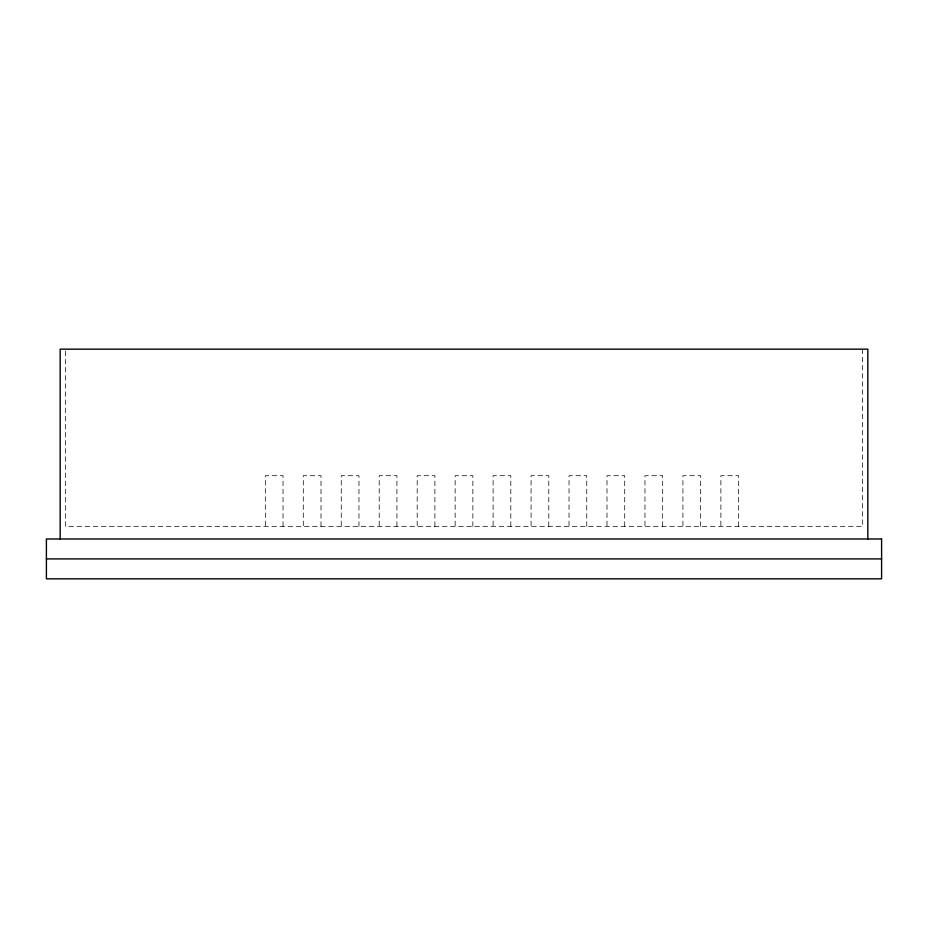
<?xml version="1.0" encoding="UTF-8"?>
<svg xmlns="http://www.w3.org/2000/svg" width="928" height="928" viewBox="0 0 928 928"><rect width="100%" height="100%" fill="white"/><g stroke="black" fill="none" stroke-linecap="round" stroke-linejoin="round"><path stroke-width="0.7" stroke-dasharray="4.64 3.48" d="M862.622 349.16L862.622 526.327L65.378 526.327L65.378 349.16M738.607 526.327L738.607 475.704L720.882 475.704L720.882 526.327M700.64 526.327L700.64 475.704L682.927 475.704L682.927 526.327M662.673 526.327L662.673 475.704L644.96 475.704L644.96 526.327M624.718 526.327L624.718 475.704L606.993 475.704L606.993 526.327M586.751 526.327L586.751 475.704L569.038 475.704L569.038 526.327M548.784 526.327L548.784 475.704L531.071 475.704L531.071 526.327M510.818 526.327L510.818 475.704L493.104 475.704L493.104 526.327M472.862 526.327L472.862 475.704L455.138 475.704L455.138 526.327M434.896 526.327L434.896 475.704L417.182 475.704L417.182 526.327M396.929 526.327L396.929 475.704L379.216 475.704L379.216 526.327M358.962 526.327L358.962 475.704L341.249 475.704L341.249 526.327M321.007 526.327L321.007 475.704L303.282 475.704L303.282 526.327M283.04 526.327L283.04 475.704L265.327 475.704L265.327 526.327"/><path stroke-width="1.39" d="M46.4 558.911L881.6 558.911M867.831 538.982L867.831 349.16L60.169 349.16L60.169 538.982M881.6 538.982L46.4 538.982L46.4 578.84L881.6 578.84L881.6 538.982"/></g></svg>
